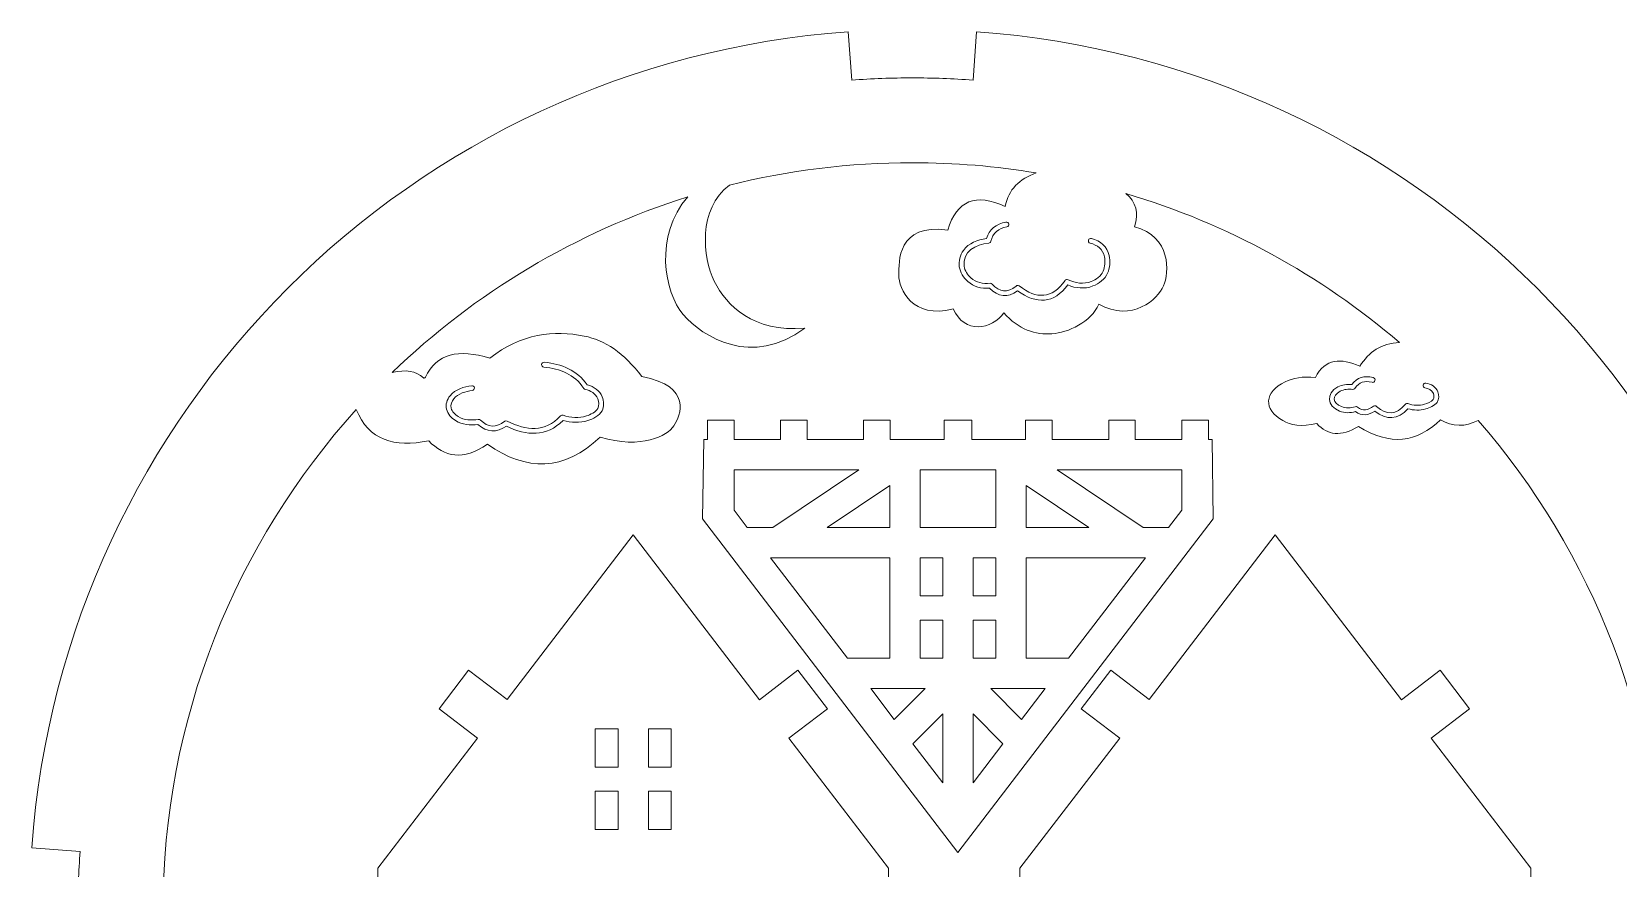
# Model space of a CAD drawing. Header units: centimetres. Extents: x -36.3 to 21.9, y -24.7 to 11.2.
# Drawn here: x -36.26 to -16.63, y 0.85 to 11.2 of the extents above; entities that cross this region are included whole.
import ezdxf

# ---------------------------------------------------------------- set-up
doc = ezdxf.new("R2010")
doc.units = ezdxf.units.CM
doc.header["$MEASUREMENT"] = 0
doc.layers.add('layer 1', color=7, linetype='Continuous')

msp = doc.modelspace()

# ---------------------------------------------------------------- linework, layer by layer
at = {"layer": 'layer 1', "color": 250, "lineweight": 9}
for points, knots in [([(-17.59885, -6.49413), (-17.59885, -6.49413), (-17.14769, -6.88967), (-17.14769, -6.88967), (-17.14769, -6.88967), (-15.6257, -5.15365), (-14.64512, -2.93104), (-14.46968, -0.48561), (-14.46968, -0.48561), (-14.46968, -0.48561), (-15.06815, -0.44266), (-15.06815, -0.44266), (-15.06815, -0.44266), (-15.05038, -0.19498), (-15.04132, 0.05513), (-15.04132, 0.30734), (-15.04132, 0.30734), (-15.04132, 0.55955), (-15.05038, 0.80966), (-15.06815, 1.05734), (-15.06815, 1.05734), (-15.06815, 1.05734), (-14.46968, 1.10027), (-14.46968, 1.10027), (-14.46968, 1.10027), (-14.8571, 6.5003), (-19.17037, 10.81356), (-24.5704, 11.201), (-24.5704, 11.201), (-24.5704, 11.201), (-24.61334, 10.60253), (-24.61334, 10.60253), (-24.61334, 10.60253), (-24.86102, 10.6203), (-25.11113, 10.62936), (-25.36334, 10.62936), (-25.36334, 10.62936), (-25.61555, 10.62936), (-25.86566, 10.6203), (-26.11334, 10.60253), (-26.11334, 10.60253), (-26.11334, 10.60253), (-26.15629, 11.201), (-26.15629, 11.201), (-26.15629, 11.201), (-31.5563, 10.81358), (-35.86958, 6.5003), (-36.257, 1.10027), (-36.257, 1.10027), (-36.257, 1.10027), (-35.65855, 1.05734), (-35.65855, 1.05734), (-35.65855, 1.05734), (-35.67631, 0.80966), (-35.68537, 0.55955), (-35.68537, 0.30734), (-35.68537, 0.30734), (-35.68537, 0.05513), (-35.67631, -0.19498), (-35.65855, -0.44266), (-35.65855, -0.44266), (-35.65855, -0.44266), (-36.257, -0.48561), (-36.257, -0.48561), (-36.257, -0.48561), (-36.08155, -2.93104), (-35.10098, -5.15364), (-33.57899, -6.88967), (-33.57899, -6.88967), (-33.57899, -6.88967), (-33.12784, -6.49411), (-33.12784, -6.49411), (-33.12784, -6.49411), (-32.79779, -6.87057), (-32.44082, -7.22283), (-32.05991, -7.54787), (-32.05991, -7.54787), (-32.05991, -7.54787), (-32.44939, -8.00429), (-32.44939, -8.00429), (-32.44939, -8.00429), (-33.19756, -7.98759), (-33.70418, -8.30559), (-33.92635, -8.74571), (-33.92635, -8.74571), (-34.10597, -9.10152), (-34.24147, -9.71855), (-33.81433, -10.27817), (-33.81433, -10.27817), (-33.63449, -10.47089), (-33.40513, -10.48698), (-33.27251, -10.42124), (-33.27251, -10.42124), (-33.16175, -10.36632), (-32.95309, -10.20395), (-33.06031, -9.97256), (-33.06031, -9.97256), (-33.20764, -9.70887), (-33.24749, -9.51248), (-33.14956, -9.40244), (-33.14956, -9.40244), (-33.06322, -9.3054), (-32.85385, -9.20801), (-32.54834, -9.32565), (-32.54834, -9.32565), (-31.60069, -9.68651), (-31.82576, -10.95806), (-32.03282, -11.66705), (-32.03282, -11.66705), (-32.34506, -12.7361), (-33.42877, -13.64643), (-34.69912, -14.4851), (-34.69912, -14.4851), (-34.92209, -14.60394), (-35.11217, -14.90487), (-35.11217, -15.25017), (-35.11217, -15.25017), (-35.11217, -15.75869), (-34.69994, -16.17092), (-34.19143, -16.17092), (-34.19143, -16.17092), (-33.74606, -16.17092), (-33.37454, -15.85472), (-33.28915, -15.43457), (-33.28915, -15.43457), (-33.26062, -15.84596), (-32.91437, -16.17092), (-32.49146, -16.17092), (-32.49146, -16.17092), (-32.04988, -16.17092), (-31.69189, -15.8166), (-31.69189, -15.37953), (-31.69189, -15.37953), (-31.69189, -15.8166), (-31.33757, -16.17092), (-30.9005, -16.17092), (-30.9005, -16.17092), (-30.46343, -16.17092), (-30.10912, -15.8166), (-30.10912, -15.37953), (-30.10912, -15.37953), (-30.10912, -15.8166), (-29.75482, -16.17092), (-29.31775, -16.17092), (-29.31775, -16.17092), (-28.89575, -16.17092), (-28.55087, -15.84062), (-28.52761, -15.42444), (-28.52761, -15.42444), (-28.50434, -15.8406), (-28.15948, -16.17092), (-27.73748, -16.17092), (-27.73748, -16.17092), (-27.30041, -16.17092), (-26.9461, -15.8166), (-26.9461, -15.37953), (-26.9461, -15.37953), (-26.9461, -15.8166), (-26.59178, -16.17092), (-26.15473, -16.17092), (-26.15473, -16.17092), (-25.71766, -16.17092), (-25.36334, -15.8166), (-25.36334, -15.37953), (-25.36334, -15.37953), (-25.36334, -15.8166), (-25.00903, -16.17092), (-24.57196, -16.17092), (-24.57196, -16.17092), (-24.1349, -16.17092), (-23.78059, -15.8166), (-23.78059, -15.37953), (-23.78059, -15.37953), (-23.78059, -15.8166), (-23.42627, -16.17092), (-22.9892, -16.17092), (-22.9892, -16.17092), (-22.56721, -16.17092), (-22.22234, -15.8406), (-22.19908, -15.42444), (-22.19908, -15.42444), (-22.17581, -15.84062), (-21.83093, -16.17092), (-21.40894, -16.17092), (-21.40894, -16.17092), (-20.97187, -16.17092), (-20.61757, -15.8166), (-20.61757, -15.37953), (-20.61757, -15.37953), (-20.61757, -15.8166), (-20.26325, -16.17092), (-19.82618, -16.17092), (-19.82618, -16.17092), (-19.38911, -16.17092), (-19.0348, -15.8166), (-19.0348, -15.37953), (-19.0348, -15.37953), (-19.0348, -15.8166), (-18.67681, -16.17092), (-18.23522, -16.17092), (-18.23522, -16.17092), (-17.81231, -16.17092), (-17.46607, -15.84596), (-17.43754, -15.43457), (-17.43754, -15.43457), (-17.35214, -15.85472), (-16.98062, -16.17092), (-16.53526, -16.17092), (-16.53526, -16.17092), (-16.02674, -16.17092), (-15.61451, -15.75869), (-15.61451, -15.25017), (-15.61451, -15.25017), (-15.61451, -14.90487), (-15.80459, -14.60394), (-16.02757, -14.4851), (-16.02757, -14.4851), (-17.29792, -13.64643), (-18.38162, -12.7361), (-18.69386, -11.66705), (-18.69386, -11.66705), (-18.90092, -10.95806), (-19.126, -9.68651), (-18.17834, -9.32565), (-18.17834, -9.32565), (-17.87284, -9.20801), (-17.66347, -9.3054), (-17.57713, -9.40244), (-17.57713, -9.40244), (-17.47919, -9.51248), (-17.51905, -9.70887), (-17.66638, -9.97256), (-17.66638, -9.97256), (-17.7736, -10.20395), (-17.56493, -10.36632), (-17.45417, -10.42124), (-17.45417, -10.42124), (-17.32156, -10.48698), (-17.09219, -10.47089), (-16.91236, -10.27817), (-16.91236, -10.27817), (-16.48522, -9.71855), (-16.62071, -9.10152), (-16.80034, -8.74571), (-16.80034, -8.74571), (-17.0225, -8.30559), (-17.52913, -7.98759), (-18.2773, -8.00429), (-18.2773, -8.00429), (-18.2773, -8.00429), (-18.66677, -7.54787), (-18.66677, -7.54787), (-18.66677, -7.54787), (-18.28588, -7.22285), (-17.92889, -6.87057), (-17.59885, -6.49413)], [0, 0, 0, 0, 0.01538462, 0.01538462, 0.01538462, 0.01538462, 0.03076923, 0.03076923, 0.03076923, 0.03076923, 0.04615385, 0.04615385, 0.04615385, 0.04615385, 0.06153846, 0.06153846, 0.06153846, 0.06153846, 0.07692308, 0.07692308, 0.07692308, 0.07692308, 0.09230769, 0.09230769, 0.09230769, 0.09230769, 0.10769231, 0.10769231, 0.10769231, 0.10769231, 0.12307692, 0.12307692, 0.12307692, 0.12307692, 0.13846154, 0.13846154, 0.13846154, 0.13846154, 0.15384615, 0.15384615, 0.15384615, 0.15384615, 0.16923077, 0.16923077, 0.16923077, 0.16923077, 0.18461538, 0.18461538, 0.18461538, 0.18461538, 0.2, 0.2, 0.2, 0.2, 0.21538462, 0.21538462, 0.21538462, 0.21538462, 0.23076923, 0.23076923, 0.23076923, 0.23076923, 0.24615385, 0.24615385, 0.24615385, 0.24615385, 0.26153846, 0.26153846, 0.26153846, 0.26153846, 0.27692308, 0.27692308, 0.27692308, 0.27692308, 0.29230769, 0.29230769, 0.29230769, 0.29230769, 0.30769231, 0.30769231, 0.30769231, 0.30769231, 0.32307692, 0.32307692, 0.32307692, 0.32307692, 0.33846154, 0.33846154, 0.33846154, 0.33846154, 0.35384615, 0.35384615, 0.35384615, 0.35384615, 0.36923077, 0.36923077, 0.36923077, 0.36923077, 0.38461538, 0.38461538, 0.38461538, 0.38461538, 0.4, 0.4, 0.4, 0.4, 0.41538462, 0.41538462, 0.41538462, 0.41538462, 0.43076923, 0.43076923, 0.43076923, 0.43076923, 0.44615385, 0.44615385, 0.44615385, 0.44615385, 0.46153846, 0.46153846, 0.46153846, 0.46153846, 0.47692308, 0.47692308, 0.47692308, 0.47692308, 0.49230769, 0.49230769, 0.49230769, 0.49230769, 0.50769231, 0.50769231, 0.50769231, 0.50769231, 0.52307692, 0.52307692, 0.52307692, 0.52307692, 0.53846154, 0.53846154, 0.53846154, 0.53846154, 0.55384615, 0.55384615, 0.55384615, 0.55384615, 0.56923077, 0.56923077, 0.56923077, 0.56923077, 0.58461538, 0.58461538, 0.58461538, 0.58461538, 0.6, 0.6, 0.6, 0.6, 0.61538462, 0.61538462, 0.61538462, 0.61538462, 0.63076923, 0.63076923, 0.63076923, 0.63076923, 0.64615385, 0.64615385, 0.64615385, 0.64615385, 0.66153846, 0.66153846, 0.66153846, 0.66153846, 0.67692308, 0.67692308, 0.67692308, 0.67692308, 0.69230769, 0.69230769, 0.69230769, 0.69230769, 0.70769231, 0.70769231, 0.70769231, 0.70769231, 0.72307692, 0.72307692, 0.72307692, 0.72307692, 0.73846154, 0.73846154, 0.73846154, 0.73846154, 0.75384615, 0.75384615, 0.75384615, 0.75384615, 0.76923077, 0.76923077, 0.76923077, 0.76923077, 0.78461538, 0.78461538, 0.78461538, 0.78461538, 0.8, 0.8, 0.8, 0.8, 0.81538462, 0.81538462, 0.81538462, 0.81538462, 0.83076923, 0.83076923, 0.83076923, 0.83076923, 0.84615385, 0.84615385, 0.84615385, 0.84615385, 0.86153846, 0.86153846, 0.86153846, 0.86153846, 0.87692308, 0.87692308, 0.87692308, 0.87692308, 0.89230769, 0.89230769, 0.89230769, 0.89230769, 0.90769231, 0.90769231, 0.90769231, 0.90769231, 0.92307692, 0.92307692, 0.92307692, 0.92307692, 0.93846154, 0.93846154, 0.93846154, 0.93846154, 0.95384615, 0.95384615, 0.95384615, 0.95384615, 0.96923077, 0.96923077, 0.96923077, 0.96923077, 1, 1, 1, 1]), ([(-20.77321, -7.75005), (-20.77321, -7.75005), (-20.77321, -8.35005), (-20.77321, -8.35005), (-20.77321, -8.35005), (-20.77321, -8.35005), (-21.37321, -8.35005), (-21.37321, -8.35005), (-21.37321, -8.35005), (-21.37321, -8.35005), (-21.37321, -7.75005), (-21.37321, -7.75005), (-21.37321, -7.75005), (-21.37321, -7.75005), (-28.41277, -7.75005), (-28.41277, -7.75005), (-28.41277, -7.75005), (-28.41277, -7.75005), (-28.41277, -7.14107), (-28.41277, -7.14107), (-28.41277, -7.14107), (-28.41277, -7.14107), (-27.68129, -7.14107), (-27.68129, -7.14107), (-27.68129, -7.14107), (-27.68129, -7.14107), (-27.68129, -6.69106), (-27.68129, -6.69106), (-27.68129, -6.69106), (-27.68129, -6.69106), (-28.41277, -6.69106), (-28.41277, -6.69106), (-28.41277, -6.69106), (-28.41277, -6.69106), (-28.41277, -6.39868), (-28.41277, -6.39868), (-28.41277, -6.39868), (-28.41277, -6.39868), (-28.05433, -6.39868), (-28.05433, -6.39868), (-28.05433, -6.39868), (-28.05433, -6.39868), (-28.05433, -5.94868), (-28.05433, -5.94868), (-28.05433, -5.94868), (-28.05433, -5.94868), (-28.41277, -5.94868), (-28.41277, -5.94868), (-28.41277, -5.94868), (-28.41277, -5.94868), (-28.41277, -5.51112), (-28.41277, -5.51112), (-28.41277, -5.51112), (-28.41277, -5.51112), (-28.86277, -5.51112), (-28.86277, -5.51112), (-28.86277, -5.51112), (-28.86277, -5.51112), (-28.86277, -5.94868), (-28.86277, -5.94868), (-28.86277, -5.94868), (-28.86277, -5.94868), (-29.78596, -5.94868), (-29.78596, -5.94868), (-29.78596, -5.94868), (-29.78596, -5.94868), (-29.78596, -5.51112), (-29.78596, -5.51112), (-29.78596, -5.51112), (-29.78596, -5.51112), (-30.23596, -5.51112), (-30.23596, -5.51112), (-30.23596, -5.51112), (-30.23596, -5.51112), (-30.23596, -5.94868), (-30.23596, -5.94868), (-30.23596, -5.94868), (-30.23596, -5.94868), (-32.20633, -5.94868), (-32.20633, -5.94868), (-32.20633, -5.94868), (-33.71495, -4.29958), (-34.63537, -2.1033), (-34.63537, 0.30792), (-34.63537, 0.30792), (-34.63537, 2.70005), (-33.72946, 4.8806), (-32.24206, 6.52524), (-32.24206, 6.52524), (-32.09072, 6.14769), (-31.77331, 6.05115), (-31.34675, 6.13928), (-31.34675, 6.13928), (-31.15325, 5.93513), (-30.91976, 5.88702), (-30.62045, 6.09563), (-30.62045, 6.09563), (-30.13576, 5.75804), (-29.66981, 5.7585), (-29.22742, 6.18293), (-29.22742, 6.18293), (-28.70815, 6.0326), (-28.39709, 6.19542), (-28.31246, 6.32562), (-28.31246, 6.32562), (-28.23275, 6.44823), (-28.0756, 6.81423), (-28.71148, 6.93303), (-28.71148, 6.93303), (-28.93007, 7.22826), (-29.16929, 7.38198), (-29.42318, 7.4348), (-29.42318, 7.4348), (-29.78729, 7.51053), (-30.21338, 7.46609), (-30.58871, 7.15925), (-30.58871, 7.15925), (-30.97819, 7.28204), (-31.25096, 7.21509), (-31.38643, 6.9251), (-31.38643, 6.9251), (-31.40149, 6.9138), (-31.40155, 6.90846), (-31.41025, 6.91716), (-31.41025, 6.91716), (-31.50046, 7.00224), (-31.63042, 7.02369), (-31.79998, 6.98178), (-31.79998, 6.98178), (-30.77774, 7.9679), (-29.52953, 8.72136), (-28.14064, 9.15683), (-28.14064, 9.15683), (-28.56311, 8.67956), (-28.43195, 7.9709), (-28.19791, 7.7009), (-28.19791, 7.7009), (-27.95731, 7.42337), (-27.34958, 7.04085), (-26.69536, 7.53228), (-26.69536, 7.53228), (-27.33629, 7.48172), (-27.66043, 7.80702), (-27.81355, 8.11421), (-27.81355, 8.11421), (-27.95777, 8.40351), (-28.0201, 9.00678), (-27.62591, 9.30192), (-27.62591, 9.30192), (-26.90177, 9.48351), (-26.14381, 9.57995), (-25.36334, 9.57995), (-25.36334, 9.57995), (-24.84136, 9.57995), (-24.32944, 9.53679), (-23.83096, 9.4539), (-23.83096, 9.4539), (-24.03775, 9.3788), (-24.17732, 9.24911), (-24.21475, 9.03636), (-24.21475, 9.03636), (-24.5789, 9.21044), (-24.81499, 9.11234), (-24.92515, 8.74664), (-24.92515, 8.74664), (-25.55401, 8.83596), (-25.52939, 8.34644), (-25.532, 8.19101), (-25.532, 8.19101), (-25.53491, 8.01683), (-25.3615, 7.64028), (-24.85768, 7.77032), (-24.85768, 7.77032), (-24.72365, 7.46025), (-24.37525, 7.51082), (-24.23062, 7.72269), (-24.23062, 7.72269), (-24.06056, 7.5162), (-23.83084, 7.44675), (-23.6368, 7.46235), (-23.6368, 7.46235), (-23.43977, 7.47818), (-23.15153, 7.60608), (-23.05787, 7.82985), (-23.05787, 7.82985), (-22.64117, 7.59695), (-22.32829, 7.89365), (-22.25605, 8.05577), (-22.25605, 8.05577), (-22.1852, 8.21478), (-22.1609, 8.67243), (-22.61735, 8.78829), (-22.61735, 8.78829), (-22.56266, 8.9561), (-22.59346, 9.09461), (-22.72397, 9.19887), (-22.72397, 9.19887), (-21.46154, 8.82467), (-20.31149, 8.18891), (-19.33667, 7.3544), (-19.33667, 7.3544), (-19.5629, 7.34814), (-19.7174, 7.23752), (-19.82722, 7.0619), (-19.82722, 7.0619), (-20.0633, 7.16748), (-20.2592, 7.15614), (-20.37887, 6.92298), (-20.37887, 6.92298), (-20.53424, 6.93834), (-20.65865, 6.91203), (-20.75206, 6.86768), (-20.75206, 6.86768), (-21.01292, 6.74379), (-21.02729, 6.52754), (-20.78096, 6.38802), (-20.78096, 6.38802), (-20.68835, 6.33555), (-20.55307, 6.30719), (-20.35903, 6.35148), (-20.35903, 6.35148), (-20.23033, 6.20325), (-20.06045, 6.18879), (-19.84706, 6.31577), (-19.84706, 6.31577), (-19.45378, 6.0705), (-19.1185, 6.11522), (-18.83105, 6.39911), (-18.83105, 6.39911), (-18.68086, 6.31173), (-18.52544, 6.30806), (-18.36467, 6.39), (-18.36467, 6.39), (-16.94866, 4.76196), (-16.09132, 2.63507), (-16.09132, 0.30792), (-16.09132, 0.30792), (-16.09132, -3.14295), (-17.97652, -6.15352), (-20.77321, -7.75005)], [0, 0, 0, 0, 0.01639344, 0.01639344, 0.01639344, 0.01639344, 0.03278689, 0.03278689, 0.03278689, 0.03278689, 0.04918033, 0.04918033, 0.04918033, 0.04918033, 0.06557377, 0.06557377, 0.06557377, 0.06557377, 0.08196721, 0.08196721, 0.08196721, 0.08196721, 0.09836066, 0.09836066, 0.09836066, 0.09836066, 0.1147541, 0.1147541, 0.1147541, 0.1147541, 0.13114754, 0.13114754, 0.13114754, 0.13114754, 0.14754098, 0.14754098, 0.14754098, 0.14754098, 0.16393443, 0.16393443, 0.16393443, 0.16393443, 0.18032787, 0.18032787, 0.18032787, 0.18032787, 0.19672131, 0.19672131, 0.19672131, 0.19672131, 0.21311475, 0.21311475, 0.21311475, 0.21311475, 0.2295082, 0.2295082, 0.2295082, 0.2295082, 0.24590164, 0.24590164, 0.24590164, 0.24590164, 0.26229508, 0.26229508, 0.26229508, 0.26229508, 0.27868852, 0.27868852, 0.27868852, 0.27868852, 0.29508197, 0.29508197, 0.29508197, 0.29508197, 0.31147541, 0.31147541, 0.31147541, 0.31147541, 0.32786885, 0.32786885, 0.32786885, 0.32786885, 0.3442623, 0.3442623, 0.3442623, 0.3442623, 0.36065574, 0.36065574, 0.36065574, 0.36065574, 0.37704918, 0.37704918, 0.37704918, 0.37704918, 0.39344262, 0.39344262, 0.39344262, 0.39344262, 0.40983607, 0.40983607, 0.40983607, 0.40983607, 0.42622951, 0.42622951, 0.42622951, 0.42622951, 0.44262295, 0.44262295, 0.44262295, 0.44262295, 0.45901639, 0.45901639, 0.45901639, 0.45901639, 0.47540984, 0.47540984, 0.47540984, 0.47540984, 0.49180328, 0.49180328, 0.49180328, 0.49180328, 0.50819672, 0.50819672, 0.50819672, 0.50819672, 0.52459016, 0.52459016, 0.52459016, 0.52459016, 0.54098361, 0.54098361, 0.54098361, 0.54098361, 0.55737705, 0.55737705, 0.55737705, 0.55737705, 0.57377049, 0.57377049, 0.57377049, 0.57377049, 0.59016393, 0.59016393, 0.59016393, 0.59016393, 0.60655738, 0.60655738, 0.60655738, 0.60655738, 0.62295082, 0.62295082, 0.62295082, 0.62295082, 0.63934426, 0.63934426, 0.63934426, 0.63934426, 0.6557377, 0.6557377, 0.6557377, 0.6557377, 0.67213115, 0.67213115, 0.67213115, 0.67213115, 0.68852459, 0.68852459, 0.68852459, 0.68852459, 0.70491803, 0.70491803, 0.70491803, 0.70491803, 0.72131148, 0.72131148, 0.72131148, 0.72131148, 0.73770492, 0.73770492, 0.73770492, 0.73770492, 0.75409836, 0.75409836, 0.75409836, 0.75409836, 0.7704918, 0.7704918, 0.7704918, 0.7704918, 0.78688525, 0.78688525, 0.78688525, 0.78688525, 0.80327869, 0.80327869, 0.80327869, 0.80327869, 0.81967213, 0.81967213, 0.81967213, 0.81967213, 0.83606557, 0.83606557, 0.83606557, 0.83606557, 0.85245902, 0.85245902, 0.85245902, 0.85245902, 0.86885246, 0.86885246, 0.86885246, 0.86885246, 0.8852459, 0.8852459, 0.8852459, 0.8852459, 0.90163934, 0.90163934, 0.90163934, 0.90163934, 0.91803279, 0.91803279, 0.91803279, 0.91803279, 0.93442623, 0.93442623, 0.93442623, 0.93442623, 0.95081967, 0.95081967, 0.95081967, 0.95081967, 0.96721311, 0.96721311, 0.96721311, 0.96721311, 1, 1, 1, 1]), ([(-23.44096, 8.06777), (-23.61377, 7.83312), (-23.82898, 7.82687), (-24.06128, 7.99256), (-24.06128, 7.99256), (-24.18304, 7.90146), (-24.3029, 7.91985), (-24.41074, 8.02679), (-24.41074, 8.02679), (-24.50921, 8.01882), (-24.60421, 8.04441), (-24.67933, 8.11116), (-24.67933, 8.11116), (-24.72817, 8.15456), (-24.77437, 8.22375), (-24.78275, 8.28984), (-24.78275, 8.28984), (-24.79186, 8.36162), (-24.77527, 8.43561), (-24.73289, 8.4947), (-24.73289, 8.4947), (-24.66722, 8.58626), (-24.55499, 8.62566), (-24.44707, 8.64086), (-24.44707, 8.64086), (-24.41323, 8.75561), (-24.32557, 8.81948), (-24.20734, 8.84538), (-24.20734, 8.84538), (-24.1912, 8.84891), (-24.17515, 8.83863), (-24.17161, 8.82249), (-24.17161, 8.82249), (-24.16808, 8.80635), (-24.17836, 8.7903), (-24.1945, 8.78676), (-24.1945, 8.78676), (-24.29662, 8.7644), (-24.37006, 8.71169), (-24.39392, 8.607), (-24.39392, 8.607), (-24.3968, 8.59434), (-24.40688, 8.58533), (-24.41977, 8.58386), (-24.41977, 8.58386), (-24.58069, 8.56548), (-24.74701, 8.48493), (-24.72323, 8.2974), (-24.72323, 8.2974), (-24.71674, 8.24618), (-24.67711, 8.18945), (-24.63949, 8.15603), (-24.63949, 8.15603), (-24.57341, 8.09732), (-24.48944, 8.07792), (-24.40276, 8.08784), (-24.40276, 8.08784), (-24.3931, 8.08895), (-24.38431, 8.08575), (-24.3776, 8.0787), (-24.3776, 8.0787), (-24.28343, 7.97963), (-24.18892, 7.96298), (-24.08129, 8.05323), (-24.08129, 8.05323), (-24.07049, 8.06231), (-24.05531, 8.06271), (-24.04402, 8.05425), (-24.04402, 8.05425), (-23.82521, 7.89018), (-23.63576, 7.88951), (-23.47555, 8.12265), (-23.47555, 8.12265), (-23.46698, 8.13512), (-23.45075, 8.13926), (-23.43725, 8.13242), (-23.43725, 8.13242), (-23.34739, 8.08683), (-23.24638, 8.0736), (-23.15104, 8.11023), (-23.15104, 8.11023), (-23.0954, 8.13161), (-23.02786, 8.17877), (-23.00423, 8.23583), (-23.00423, 8.23583), (-22.98217, 8.28912), (-22.9748, 8.36052), (-22.9871, 8.41673), (-22.9871, 8.41673), (-23.00749, 8.50988), (-23.07607, 8.56058), (-23.16499, 8.58471), (-23.16499, 8.58471), (-23.18093, 8.58903), (-23.19041, 8.60558), (-23.18608, 8.62152), (-23.18608, 8.62152), (-23.18176, 8.63747), (-23.16521, 8.64695), (-23.14927, 8.64261), (-23.14927, 8.64261), (-23.03842, 8.61254), (-22.95376, 8.54498), (-22.9285, 8.42955), (-22.9285, 8.42955), (-22.91357, 8.36138), (-22.92203, 8.27751), (-22.94879, 8.21288), (-22.94879, 8.21288), (-22.979, 8.13992), (-23.05786, 8.08176), (-23.12953, 8.05422), (-23.12953, 8.05422), (-23.23258, 8.01464), (-23.3419, 8.02385), (-23.44096, 8.06777)], [0, 0, 0, 0, 0.03333333, 0.03333333, 0.03333333, 0.03333333, 0.06666667, 0.06666667, 0.06666667, 0.06666667, 0.1, 0.1, 0.1, 0.1, 0.13333333, 0.13333333, 0.13333333, 0.13333333, 0.16666667, 0.16666667, 0.16666667, 0.16666667, 0.2, 0.2, 0.2, 0.2, 0.23333333, 0.23333333, 0.23333333, 0.23333333, 0.26666667, 0.26666667, 0.26666667, 0.26666667, 0.3, 0.3, 0.3, 0.3, 0.33333333, 0.33333333, 0.33333333, 0.33333333, 0.36666667, 0.36666667, 0.36666667, 0.36666667, 0.4, 0.4, 0.4, 0.4, 0.43333333, 0.43333333, 0.43333333, 0.43333333, 0.46666667, 0.46666667, 0.46666667, 0.46666667, 0.5, 0.5, 0.5, 0.5, 0.53333333, 0.53333333, 0.53333333, 0.53333333, 0.56666667, 0.56666667, 0.56666667, 0.56666667, 0.6, 0.6, 0.6, 0.6, 0.63333333, 0.63333333, 0.63333333, 0.63333333, 0.66666667, 0.66666667, 0.66666667, 0.66666667, 0.7, 0.7, 0.7, 0.7, 0.73333333, 0.73333333, 0.73333333, 0.73333333, 0.76666667, 0.76666667, 0.76666667, 0.76666667, 0.8, 0.8, 0.8, 0.8, 0.83333333, 0.83333333, 0.83333333, 0.83333333, 0.86666667, 0.86666667, 0.86666667, 0.86666667, 0.9, 0.9, 0.9, 0.9, 0.93333333, 0.93333333, 0.93333333, 0.93333333, 1, 1, 1, 1]), ([(-29.38564, 6.83048), (-29.30345, 6.80943), (-29.23178, 6.76262), (-29.19958, 6.68075), (-29.19958, 6.68075), (-29.1797, 6.63021), (-29.17592, 6.55977), (-29.20238, 6.51074), (-29.20238, 6.51074), (-29.23474, 6.45075), (-29.3137, 6.40853), (-29.37622, 6.38889), (-29.37622, 6.38889), (-29.47684, 6.35732), (-29.5844, 6.36191), (-29.68492, 6.39096), (-29.68492, 6.39096), (-29.89087, 6.18239), (-30.1354, 6.19794), (-30.38528, 6.32052), (-30.38528, 6.32052), (-30.50615, 6.23511), (-30.62636, 6.24108), (-30.73742, 6.34151), (-30.73742, 6.34151), (-30.83224, 6.32763), (-30.93223, 6.3362), (-31.01486, 6.38832), (-31.01486, 6.38832), (-31.06355, 6.41903), (-31.11239, 6.47148), (-31.12661, 6.52875), (-31.12661, 6.52875), (-31.1411, 6.58707), (-31.11964, 6.65084), (-31.08268, 6.69645), (-31.08268, 6.69645), (-31.01885, 6.77523), (-30.91156, 6.80796), (-30.81466, 6.81993), (-30.81466, 6.81993), (-30.79826, 6.82196), (-30.78323, 6.81023), (-30.78121, 6.79383), (-30.78121, 6.79383), (-30.77918, 6.77744), (-30.79091, 6.76241), (-30.80731, 6.76038), (-30.80731, 6.76038), (-30.88727, 6.75051), (-30.98299, 6.72419), (-31.03606, 6.65867), (-31.03606, 6.65867), (-31.06091, 6.62799), (-31.07824, 6.58289), (-31.06838, 6.54321), (-31.06838, 6.54321), (-31.05805, 6.5016), (-31.01789, 6.46118), (-30.98285, 6.43907), (-30.98285, 6.43907), (-30.9089, 6.39243), (-30.81671, 6.38859), (-30.73271, 6.40301), (-30.73271, 6.40301), (-30.72299, 6.40469), (-30.71389, 6.40187), (-30.70679, 6.39501), (-30.70679, 6.39501), (-30.60949, 6.30098), (-30.51307, 6.29736), (-30.40661, 6.37935), (-30.40661, 6.37935), (-30.39722, 6.38658), (-30.38527, 6.38769), (-30.37471, 6.38231), (-30.37471, 6.38231), (-30.13804, 6.26187), (-29.9098, 6.23828), (-29.71568, 6.44553), (-29.71568, 6.44553), (-29.70757, 6.4542), (-29.69593, 6.45722), (-29.68462, 6.45359), (-29.68462, 6.45359), (-29.59093, 6.42354), (-29.48891, 6.41642), (-29.39419, 6.44615), (-29.39419, 6.44615), (-29.3482, 6.46058), (-29.27926, 6.4946), (-29.25518, 6.53921), (-29.25518, 6.53921), (-29.23739, 6.57221), (-29.24219, 6.62516), (-29.25542, 6.65879), (-29.25542, 6.65879), (-29.28163, 6.72542), (-29.34356, 6.75977), (-29.41061, 6.77477), (-29.41061, 6.77477), (-29.41853, 6.77654), (-29.42473, 6.78083), (-29.42917, 6.78762), (-29.42917, 6.78762), (-29.54242, 6.96077), (-29.72218, 7.03178), (-29.92271, 7.05), (-29.92271, 7.05), (-29.93917, 7.0515), (-29.95138, 7.06614), (-29.94988, 7.0826), (-29.94988, 7.0826), (-29.94838, 7.09905), (-29.93374, 7.11126), (-29.91728, 7.10976), (-29.91728, 7.10976), (-29.70188, 7.09019), (-29.50951, 7.01225), (-29.38564, 6.83048)], [0, 0, 0, 0, 0.03225806, 0.03225806, 0.03225806, 0.03225806, 0.06451613, 0.06451613, 0.06451613, 0.06451613, 0.09677419, 0.09677419, 0.09677419, 0.09677419, 0.12903226, 0.12903226, 0.12903226, 0.12903226, 0.16129032, 0.16129032, 0.16129032, 0.16129032, 0.19354839, 0.19354839, 0.19354839, 0.19354839, 0.22580645, 0.22580645, 0.22580645, 0.22580645, 0.25806452, 0.25806452, 0.25806452, 0.25806452, 0.29032258, 0.29032258, 0.29032258, 0.29032258, 0.32258065, 0.32258065, 0.32258065, 0.32258065, 0.35483871, 0.35483871, 0.35483871, 0.35483871, 0.38709677, 0.38709677, 0.38709677, 0.38709677, 0.41935484, 0.41935484, 0.41935484, 0.41935484, 0.4516129, 0.4516129, 0.4516129, 0.4516129, 0.48387097, 0.48387097, 0.48387097, 0.48387097, 0.51612903, 0.51612903, 0.51612903, 0.51612903, 0.5483871, 0.5483871, 0.5483871, 0.5483871, 0.58064516, 0.58064516, 0.58064516, 0.58064516, 0.61290323, 0.61290323, 0.61290323, 0.61290323, 0.64516129, 0.64516129, 0.64516129, 0.64516129, 0.67741935, 0.67741935, 0.67741935, 0.67741935, 0.70967742, 0.70967742, 0.70967742, 0.70967742, 0.74193548, 0.74193548, 0.74193548, 0.74193548, 0.77419355, 0.77419355, 0.77419355, 0.77419355, 0.80645161, 0.80645161, 0.80645161, 0.80645161, 0.83870968, 0.83870968, 0.83870968, 0.83870968, 0.87096774, 0.87096774, 0.87096774, 0.87096774, 0.90322581, 0.90322581, 0.90322581, 0.90322581, 0.93548387, 0.93548387, 0.93548387, 0.93548387, 1, 1, 1, 1]), ([(-19.23419, 6.53529), (-19.35964, 6.39777), (-19.49953, 6.3891), (-19.6426, 6.50441), (-19.6426, 6.50441), (-19.72072, 6.45456), (-19.80454, 6.44162), (-19.88314, 6.49893), (-19.88314, 6.49893), (-19.94782, 6.48129), (-20.01634, 6.48092), (-20.07932, 6.50627), (-20.07932, 6.50627), (-20.23616, 6.56937), (-20.25068, 6.72387), (-20.09972, 6.80513), (-20.09972, 6.80513), (-20.04758, 6.83319), (-19.98719, 6.83973), (-19.92878, 6.83538), (-19.92878, 6.83538), (-19.86211, 6.92261), (-19.77394, 6.94875), (-19.663, 6.9203), (-19.663, 6.9203), (-19.64699, 6.9162), (-19.63729, 6.89979), (-19.6414, 6.88379), (-19.6414, 6.88379), (-19.64549, 6.86778), (-19.6619, 6.85808), (-19.67791, 6.86219), (-19.67791, 6.86219), (-19.77026, 6.88587), (-19.83626, 6.86492), (-19.8898, 6.78695), (-19.8898, 6.78695), (-19.89623, 6.77759), (-19.90655, 6.77286), (-19.91785, 6.77411), (-19.91785, 6.77411), (-19.96888, 6.77978), (-20.02514, 6.77714), (-20.07128, 6.7523), (-20.07128, 6.7523), (-20.17756, 6.69509), (-20.16578, 6.60573), (-20.05691, 6.56192), (-20.05691, 6.56192), (-20.00195, 6.53981), (-19.94164, 6.54296), (-19.88593, 6.56066), (-19.88593, 6.56066), (-19.87586, 6.56385), (-19.86571, 6.56186), (-19.85761, 6.55509), (-19.85761, 6.55509), (-19.79066, 6.49917), (-19.72342, 6.51914), (-19.65829, 6.5663), (-19.65829, 6.5663), (-19.64681, 6.57461), (-19.63157, 6.57389), (-19.62092, 6.56456), (-19.62092, 6.56456), (-19.4918, 6.4514), (-19.37887, 6.45696), (-19.26668, 6.58919), (-19.26668, 6.58919), (-19.25854, 6.59879), (-19.24601, 6.60224), (-19.2341, 6.59817), (-19.2341, 6.59817), (-19.16789, 6.57554), (-19.09613, 6.5717), (-19.02839, 6.58991), (-19.02839, 6.58991), (-18.99644, 6.5985), (-18.94148, 6.62079), (-18.92147, 6.64898), (-18.92147, 6.64898), (-18.9085, 6.66726), (-18.9113, 6.70227), (-18.91883, 6.72209), (-18.91883, 6.72209), (-18.93559, 6.76613), (-18.97907, 6.78641), (-19.02287, 6.79424), (-19.02287, 6.79424), (-19.03915, 6.79715), (-19.05004, 6.81279), (-19.04713, 6.82905), (-19.04713, 6.82905), (-19.04422, 6.84533), (-19.02857, 6.85622), (-19.01231, 6.85331), (-19.01231, 6.85331), (-18.9469, 6.84159), (-18.88733, 6.80804), (-18.86276, 6.74342), (-18.86276, 6.74342), (-18.84785, 6.70424), (-18.84746, 6.64962), (-18.87254, 6.61427), (-18.87254, 6.61427), (-18.90179, 6.57303), (-18.96559, 6.54467), (-19.01282, 6.53196), (-19.01282, 6.53196), (-19.08553, 6.51243), (-19.16219, 6.51438), (-19.23419, 6.53529)], [0, 0, 0, 0, 0.03448276, 0.03448276, 0.03448276, 0.03448276, 0.06896552, 0.06896552, 0.06896552, 0.06896552, 0.10344828, 0.10344828, 0.10344828, 0.10344828, 0.13793103, 0.13793103, 0.13793103, 0.13793103, 0.17241379, 0.17241379, 0.17241379, 0.17241379, 0.20689655, 0.20689655, 0.20689655, 0.20689655, 0.24137931, 0.24137931, 0.24137931, 0.24137931, 0.27586207, 0.27586207, 0.27586207, 0.27586207, 0.31034483, 0.31034483, 0.31034483, 0.31034483, 0.34482759, 0.34482759, 0.34482759, 0.34482759, 0.37931034, 0.37931034, 0.37931034, 0.37931034, 0.4137931, 0.4137931, 0.4137931, 0.4137931, 0.44827586, 0.44827586, 0.44827586, 0.44827586, 0.48275862, 0.48275862, 0.48275862, 0.48275862, 0.51724138, 0.51724138, 0.51724138, 0.51724138, 0.55172414, 0.55172414, 0.55172414, 0.55172414, 0.5862069, 0.5862069, 0.5862069, 0.5862069, 0.62068966, 0.62068966, 0.62068966, 0.62068966, 0.65517241, 0.65517241, 0.65517241, 0.65517241, 0.68965517, 0.68965517, 0.68965517, 0.68965517, 0.72413793, 0.72413793, 0.72413793, 0.72413793, 0.75862069, 0.75862069, 0.75862069, 0.75862069, 0.79310345, 0.79310345, 0.79310345, 0.79310345, 0.82758621, 0.82758621, 0.82758621, 0.82758621, 0.86206897, 0.86206897, 0.86206897, 0.86206897, 0.89655172, 0.89655172, 0.89655172, 0.89655172, 0.93103448, 0.93103448, 0.93103448, 0.93103448, 1, 1, 1, 1])]:
    msp.add_open_spline(points, degree=3, knots=knots, dxfattribs=at)
at = {"layer": 'layer 1', "color": 242, "lineweight": 9}
for points, knots in [([(-21.65656, 6.15497), (-21.65656, 6.15497), (-21.641, 5.17224), (-21.641, 5.17224), (-21.641, 5.17224), (-21.641, 5.17224), (-24.80014, 1.04474), (-24.80014, 1.04474), (-24.80014, 1.04474), (-24.80014, 1.04474), (-27.95927, 5.17224), (-27.95927, 5.17224), (-27.95927, 5.17224), (-27.95927, 5.17224), (-27.94372, 6.15497), (-27.94372, 6.15497), (-27.94372, 6.15497), (-27.94372, 6.15497), (-27.89927, 6.15497), (-27.89927, 6.15497), (-27.89927, 6.15497), (-27.89927, 6.15497), (-27.89927, 6.39539), (-27.89927, 6.39539), (-27.89927, 6.39539), (-27.89927, 6.39539), (-27.56987, 6.39539), (-27.56987, 6.39539), (-27.56987, 6.39539), (-27.56987, 6.39539), (-27.56987, 6.15497), (-27.56987, 6.15497), (-27.56987, 6.15497), (-27.56987, 6.15497), (-26.9944, 6.15497), (-26.9944, 6.15497), (-26.9944, 6.15497), (-26.9944, 6.15497), (-26.9944, 6.39539), (-26.9944, 6.39539), (-26.9944, 6.39539), (-26.9944, 6.39539), (-26.665, 6.39539), (-26.665, 6.39539), (-26.665, 6.39539), (-26.665, 6.39539), (-26.665, 6.15497), (-26.665, 6.15497), (-26.665, 6.15497), (-26.665, 6.15497), (-25.96649, 6.15497), (-25.96649, 6.15497), (-25.96649, 6.15497), (-25.96649, 6.15497), (-25.96649, 6.39539), (-25.96649, 6.39539), (-25.96649, 6.39539), (-25.96649, 6.39539), (-25.63709, 6.39539), (-25.63709, 6.39539), (-25.63709, 6.39539), (-25.63709, 6.39539), (-25.63709, 6.15497), (-25.63709, 6.15497), (-25.63709, 6.15497), (-25.63709, 6.15497), (-24.97033, 6.15497), (-24.97033, 6.15497), (-24.97033, 6.15497), (-24.97033, 6.15497), (-24.97033, 6.39539), (-24.97033, 6.39539), (-24.97033, 6.39539), (-24.97033, 6.39539), (-24.80014, 6.39539), (-24.80014, 6.39539), (-24.80014, 6.39539), (-24.80014, 6.39539), (-24.62995, 6.39539), (-24.62995, 6.39539), (-24.62995, 6.39539), (-24.62995, 6.39539), (-24.62995, 6.15497), (-24.62995, 6.15497), (-24.62995, 6.15497), (-24.62995, 6.15497), (-23.96318, 6.15497), (-23.96318, 6.15497), (-23.96318, 6.15497), (-23.96318, 6.15497), (-23.96318, 6.39539), (-23.96318, 6.39539), (-23.96318, 6.39539), (-23.96318, 6.39539), (-23.63378, 6.39539), (-23.63378, 6.39539), (-23.63378, 6.39539), (-23.63378, 6.39539), (-23.63378, 6.15497), (-23.63378, 6.15497), (-23.63378, 6.15497), (-23.63378, 6.15497), (-22.93528, 6.15497), (-22.93528, 6.15497), (-22.93528, 6.15497), (-22.93528, 6.15497), (-22.93528, 6.39539), (-22.93528, 6.39539), (-22.93528, 6.39539), (-22.93528, 6.39539), (-22.60588, 6.39539), (-22.60588, 6.39539), (-22.60588, 6.39539), (-22.60588, 6.39539), (-22.60588, 6.15497), (-22.60588, 6.15497), (-22.60588, 6.15497), (-22.60588, 6.15497), (-22.0304, 6.15497), (-22.0304, 6.15497), (-22.0304, 6.15497), (-22.0304, 6.15497), (-22.0304, 6.39539), (-22.0304, 6.39539), (-22.0304, 6.39539), (-22.0304, 6.39539), (-21.701, 6.39539), (-21.701, 6.39539), (-21.701, 6.39539), (-21.701, 6.39539), (-21.701, 6.15497), (-21.701, 6.15497), (-21.701, 6.15497), (-21.701, 6.15497), (-21.65656, 6.15497), (-21.65656, 6.15497)], [0, 0, 0, 0, 0.02857143, 0.02857143, 0.02857143, 0.02857143, 0.05714286, 0.05714286, 0.05714286, 0.05714286, 0.08571429, 0.08571429, 0.08571429, 0.08571429, 0.11428571, 0.11428571, 0.11428571, 0.11428571, 0.14285714, 0.14285714, 0.14285714, 0.14285714, 0.17142857, 0.17142857, 0.17142857, 0.17142857, 0.2, 0.2, 0.2, 0.2, 0.22857143, 0.22857143, 0.22857143, 0.22857143, 0.25714286, 0.25714286, 0.25714286, 0.25714286, 0.28571429, 0.28571429, 0.28571429, 0.28571429, 0.31428571, 0.31428571, 0.31428571, 0.31428571, 0.34285714, 0.34285714, 0.34285714, 0.34285714, 0.37142857, 0.37142857, 0.37142857, 0.37142857, 0.4, 0.4, 0.4, 0.4, 0.42857143, 0.42857143, 0.42857143, 0.42857143, 0.45714286, 0.45714286, 0.45714286, 0.45714286, 0.48571429, 0.48571429, 0.48571429, 0.48571429, 0.51428571, 0.51428571, 0.51428571, 0.51428571, 0.54285714, 0.54285714, 0.54285714, 0.54285714, 0.57142857, 0.57142857, 0.57142857, 0.57142857, 0.6, 0.6, 0.6, 0.6, 0.62857143, 0.62857143, 0.62857143, 0.62857143, 0.65714286, 0.65714286, 0.65714286, 0.65714286, 0.68571429, 0.68571429, 0.68571429, 0.68571429, 0.71428571, 0.71428571, 0.71428571, 0.71428571, 0.74285714, 0.74285714, 0.74285714, 0.74285714, 0.77142857, 0.77142857, 0.77142857, 0.77142857, 0.8, 0.8, 0.8, 0.8, 0.82857143, 0.82857143, 0.82857143, 0.82857143, 0.85714286, 0.85714286, 0.85714286, 0.85714286, 0.88571429, 0.88571429, 0.88571429, 0.88571429, 0.91428571, 0.91428571, 0.91428571, 0.91428571, 0.94285714, 0.94285714, 0.94285714, 0.94285714, 1, 1, 1, 1]), ([(-27.56987, 5.77997), (-27.56987, 5.77997), (-26.0276, 5.77997), (-26.0276, 5.77997), (-26.0276, 5.77997), (-26.0276, 5.77997), (-27.09104, 5.06586), (-27.09104, 5.06586), (-27.09104, 5.06586), (-27.09104, 5.06586), (-27.40562, 5.06586), (-27.40562, 5.06586), (-27.40562, 5.06586), (-27.40562, 5.06586), (-27.56987, 5.28045), (-27.56987, 5.28045), (-27.56987, 5.28045), (-27.56987, 5.28045), (-27.56987, 5.77997), (-27.56987, 5.77997)], [0, 0, 0, 0, 0.16666667, 0.16666667, 0.16666667, 0.16666667, 0.33333333, 0.33333333, 0.33333333, 0.33333333, 0.5, 0.5, 0.5, 0.5, 0.66666667, 0.66666667, 0.66666667, 0.66666667, 1, 1, 1, 1]), ([(-24.98764, 5.06586), (-24.98764, 5.06586), (-24.80014, 5.06586), (-24.80014, 5.06586), (-24.80014, 5.06586), (-24.80014, 5.06586), (-25.26875, 5.06586), (-25.26875, 5.06586), (-25.26875, 5.06586), (-25.26875, 5.06586), (-25.26875, 5.77997), (-25.26875, 5.77997), (-25.26875, 5.77997), (-25.26875, 5.77997), (-24.80014, 5.77997), (-24.80014, 5.77997), (-24.80014, 5.77997), (-24.80014, 5.77997), (-24.33152, 5.77997), (-24.33152, 5.77997), (-24.33152, 5.77997), (-24.33152, 5.77997), (-24.33152, 5.06586), (-24.33152, 5.06586), (-24.33152, 5.06586), (-24.33152, 5.06586), (-24.80014, 5.06586), (-24.80014, 5.06586), (-24.80014, 5.06586), (-24.80014, 5.06586), (-24.61264, 5.06586), (-24.61264, 5.06586)], [0, 0, 0, 0, 0.11111111, 0.11111111, 0.11111111, 0.11111111, 0.22222222, 0.22222222, 0.22222222, 0.22222222, 0.33333333, 0.33333333, 0.33333333, 0.33333333, 0.44444444, 0.44444444, 0.44444444, 0.44444444, 0.55555556, 0.55555556, 0.55555556, 0.55555556, 0.66666667, 0.66666667, 0.66666667, 0.66666667, 0.77777778, 0.77777778, 0.77777778, 0.77777778, 1, 1, 1, 1]), ([(-22.0304, 5.77997), (-22.0304, 5.77997), (-23.57267, 5.77997), (-23.57267, 5.77997), (-23.57267, 5.77997), (-23.57267, 5.77997), (-22.50923, 5.06586), (-22.50923, 5.06586), (-22.50923, 5.06586), (-22.50923, 5.06586), (-22.19465, 5.06586), (-22.19465, 5.06586), (-22.19465, 5.06586), (-22.19465, 5.06586), (-22.0304, 5.28045), (-22.0304, 5.28045), (-22.0304, 5.28045), (-22.0304, 5.28045), (-22.0304, 5.77997), (-22.0304, 5.77997)], [0, 0, 0, 0, 0.16666667, 0.16666667, 0.16666667, 0.16666667, 0.33333333, 0.33333333, 0.33333333, 0.33333333, 0.5, 0.5, 0.5, 0.5, 0.66666667, 0.66666667, 0.66666667, 0.66666667, 1, 1, 1, 1]), ([(-25.64375, 5.58602), (-25.64375, 5.58602), (-25.64375, 5.06586), (-25.64375, 5.06586), (-25.64375, 5.06586), (-25.64375, 5.06586), (-26.41835, 5.06586), (-26.41835, 5.06586), (-26.41835, 5.06586), (-26.41835, 5.06586), (-25.64375, 5.58602), (-25.64375, 5.58602)], [0, 0, 0, 0, 0.25, 0.25, 0.25, 0.25, 0.5, 0.5, 0.5, 0.5, 1, 1, 1, 1]), ([(-23.95652, 5.58602), (-23.95652, 5.58602), (-23.95652, 5.06586), (-23.95652, 5.06586), (-23.95652, 5.06586), (-23.95652, 5.06586), (-23.18192, 5.06586), (-23.18192, 5.06586), (-23.18192, 5.06586), (-23.18192, 5.06586), (-23.95652, 5.58602), (-23.95652, 5.58602)], [0, 0, 0, 0, 0.25, 0.25, 0.25, 0.25, 0.5, 0.5, 0.5, 0.5, 1, 1, 1, 1]), ([(-28.81703, 4.9751), (-28.81703, 4.9751), (-30.37771, 2.93603), (-30.37771, 2.93603), (-30.37771, 2.93603), (-30.37771, 2.93603), (-30.85246, 3.2994), (-30.85246, 3.2994), (-30.85246, 3.2994), (-30.85246, 3.2994), (-31.21714, 2.82296), (-31.21714, 2.82296), (-31.21714, 2.82296), (-31.21714, 2.82296), (-30.74239, 2.45957), (-30.74239, 2.45957), (-30.74239, 2.45957), (-30.74239, 2.45957), (-31.97617, 0.84759), (-31.97617, 0.84759), (-31.97617, 0.84759), (-31.97617, 0.84759), (-31.97617, -1.36066), (-31.97617, -1.36066), (-31.97617, -1.36066), (-31.97617, -1.36066), (-31.37617, -1.36066), (-31.37617, -1.36066), (-31.37617, -1.36066), (-31.37617, -1.36066), (-31.37617, -1.96066), (-31.37617, -1.96066), (-31.37617, -1.96066), (-31.37617, -1.96066), (-31.97617, -1.96066), (-31.97617, -1.96066), (-31.97617, -1.96066), (-31.97617, -1.96066), (-31.97617, -4.16892), (-31.97617, -4.16892), (-31.97617, -4.16892), (-31.97617, -4.16892), (-30.99359, -4.16892), (-30.99359, -4.16892), (-30.99359, -4.16892), (-30.99359, -4.16892), (-30.99359, -4.76892), (-30.99359, -4.76892), (-30.99359, -4.76892), (-30.99359, -4.76892), (-29.54255, -4.76892), (-29.54255, -4.76892), (-29.54255, -4.76892), (-29.54255, -4.76892), (-29.54255, -4.16892), (-29.54255, -4.16892), (-29.54255, -4.16892), (-27.81196, -4.16892), (-27.19594, -4.16892), (-25.6579, -4.16892), (-25.6579, -4.16892), (-25.6579, -4.16892), (-25.6579, -1.96066), (-25.6579, -1.96066), (-25.6579, -1.96066), (-25.6579, -1.96066), (-26.2579, -1.96066), (-26.2579, -1.96066), (-26.2579, -1.96066), (-26.2579, -1.96066), (-26.2579, -1.36066), (-26.2579, -1.36066), (-26.2579, -1.36066), (-26.2579, -1.36066), (-25.6579, -1.36066), (-25.6579, -1.36066), (-25.6579, -1.36066), (-25.6579, -1.36066), (-25.6579, 0.84759), (-25.6579, 0.84759), (-25.6579, 0.84759), (-25.6579, 0.84759), (-26.89069, 2.45826), (-26.89069, 2.45826), (-26.89069, 2.45826), (-26.89069, 2.45826), (-26.41423, 2.82296), (-26.41423, 2.82296), (-26.41423, 2.82296), (-26.41423, 2.82296), (-26.77891, 3.2994), (-26.77891, 3.2994), (-26.77891, 3.2994), (-26.77891, 3.2994), (-27.25537, 2.93472), (-27.25537, 2.93472), (-27.25537, 2.93472), (-27.25537, 2.93472), (-28.81703, 4.9751), (-28.81703, 4.9751)], [0, 0, 0, 0, 0.03846154, 0.03846154, 0.03846154, 0.03846154, 0.07692308, 0.07692308, 0.07692308, 0.07692308, 0.11538462, 0.11538462, 0.11538462, 0.11538462, 0.15384615, 0.15384615, 0.15384615, 0.15384615, 0.19230769, 0.19230769, 0.19230769, 0.19230769, 0.23076923, 0.23076923, 0.23076923, 0.23076923, 0.26923077, 0.26923077, 0.26923077, 0.26923077, 0.30769231, 0.30769231, 0.30769231, 0.30769231, 0.34615385, 0.34615385, 0.34615385, 0.34615385, 0.38461538, 0.38461538, 0.38461538, 0.38461538, 0.42307692, 0.42307692, 0.42307692, 0.42307692, 0.46153846, 0.46153846, 0.46153846, 0.46153846, 0.5, 0.5, 0.5, 0.5, 0.53846154, 0.53846154, 0.53846154, 0.53846154, 0.57692308, 0.57692308, 0.57692308, 0.57692308, 0.61538462, 0.61538462, 0.61538462, 0.61538462, 0.65384615, 0.65384615, 0.65384615, 0.65384615, 0.69230769, 0.69230769, 0.69230769, 0.69230769, 0.73076923, 0.73076923, 0.73076923, 0.73076923, 0.76923077, 0.76923077, 0.76923077, 0.76923077, 0.80769231, 0.80769231, 0.80769231, 0.80769231, 0.84615385, 0.84615385, 0.84615385, 0.84615385, 0.88461538, 0.88461538, 0.88461538, 0.88461538, 0.92307692, 0.92307692, 0.92307692, 0.92307692, 1, 1, 1, 1]), ([(-20.87396, 4.9751), (-20.87396, 4.9751), (-22.43464, 2.93603), (-22.43464, 2.93603), (-22.43464, 2.93603), (-22.43464, 2.93603), (-22.90939, 3.2994), (-22.90939, 3.2994), (-22.90939, 3.2994), (-22.90939, 3.2994), (-23.27407, 2.82296), (-23.27407, 2.82296), (-23.27407, 2.82296), (-23.27407, 2.82296), (-22.79932, 2.45957), (-22.79932, 2.45957), (-22.79932, 2.45957), (-22.79932, 2.45957), (-24.0331, 0.84759), (-24.0331, 0.84759), (-24.0331, 0.84759), (-24.0331, 0.84759), (-24.0331, -1.36066), (-24.0331, -1.36066), (-24.0331, -1.36066), (-24.0331, -1.36066), (-23.4331, -1.36066), (-23.4331, -1.36066), (-23.4331, -1.36066), (-23.4331, -1.36066), (-23.4331, -1.96066), (-23.4331, -1.96066), (-23.4331, -1.96066), (-23.4331, -1.96066), (-24.0331, -1.96066), (-24.0331, -1.96066), (-24.0331, -1.96066), (-24.0331, -1.96066), (-24.0331, -4.16892), (-24.0331, -4.16892), (-24.0331, -4.16892), (-24.0331, -4.16892), (-23.05052, -4.16892), (-23.05052, -4.16892), (-23.05052, -4.16892), (-23.05052, -4.16892), (-23.05052, -4.76892), (-23.05052, -4.76892), (-23.05052, -4.76892), (-23.05052, -4.76892), (-21.59948, -4.76892), (-21.59948, -4.76892), (-21.59948, -4.76892), (-21.59948, -4.76892), (-21.59948, -4.16892), (-21.59948, -4.16892), (-21.59948, -4.16892), (-19.86889, -4.16892), (-19.25287, -4.16892), (-17.71483, -4.16892), (-17.71483, -4.16892), (-17.71483, -4.16892), (-17.71483, -1.96066), (-17.71483, -1.96066), (-17.71483, -1.96066), (-17.71483, -1.96066), (-18.31483, -1.96066), (-18.31483, -1.96066), (-18.31483, -1.96066), (-18.31483, -1.96066), (-18.31483, -1.36066), (-18.31483, -1.36066), (-18.31483, -1.36066), (-18.31483, -1.36066), (-17.71483, -1.36066), (-17.71483, -1.36066), (-17.71483, -1.36066), (-17.71483, -1.36066), (-17.71483, 0.84759), (-17.71483, 0.84759), (-17.71483, 0.84759), (-17.71483, 0.84759), (-18.94762, 2.45826), (-18.94762, 2.45826), (-18.94762, 2.45826), (-18.94762, 2.45826), (-18.47116, 2.82296), (-18.47116, 2.82296), (-18.47116, 2.82296), (-18.47116, 2.82296), (-18.83584, 3.2994), (-18.83584, 3.2994), (-18.83584, 3.2994), (-18.83584, 3.2994), (-19.3123, 2.93472), (-19.3123, 2.93472), (-19.3123, 2.93472), (-19.3123, 2.93472), (-20.87396, 4.9751), (-20.87396, 4.9751)], [0, 0, 0, 0, 0.03846154, 0.03846154, 0.03846154, 0.03846154, 0.07692308, 0.07692308, 0.07692308, 0.07692308, 0.11538462, 0.11538462, 0.11538462, 0.11538462, 0.15384615, 0.15384615, 0.15384615, 0.15384615, 0.19230769, 0.19230769, 0.19230769, 0.19230769, 0.23076923, 0.23076923, 0.23076923, 0.23076923, 0.26923077, 0.26923077, 0.26923077, 0.26923077, 0.30769231, 0.30769231, 0.30769231, 0.30769231, 0.34615385, 0.34615385, 0.34615385, 0.34615385, 0.38461538, 0.38461538, 0.38461538, 0.38461538, 0.42307692, 0.42307692, 0.42307692, 0.42307692, 0.46153846, 0.46153846, 0.46153846, 0.46153846, 0.5, 0.5, 0.5, 0.5, 0.53846154, 0.53846154, 0.53846154, 0.53846154, 0.57692308, 0.57692308, 0.57692308, 0.57692308, 0.61538462, 0.61538462, 0.61538462, 0.61538462, 0.65384615, 0.65384615, 0.65384615, 0.65384615, 0.69230769, 0.69230769, 0.69230769, 0.69230769, 0.73076923, 0.73076923, 0.73076923, 0.73076923, 0.76923077, 0.76923077, 0.76923077, 0.76923077, 0.80769231, 0.80769231, 0.80769231, 0.80769231, 0.84615385, 0.84615385, 0.84615385, 0.84615385, 0.88461538, 0.88461538, 0.88461538, 0.88461538, 0.92307692, 0.92307692, 0.92307692, 0.92307692, 1, 1, 1, 1]), ([(-27.1186, 4.69086), (-27.1186, 4.69086), (-25.64375, 4.69086), (-25.64375, 4.69086), (-25.64375, 4.69086), (-25.64375, 4.69086), (-25.64375, 3.44661), (-25.64375, 3.44661), (-25.64375, 3.44661), (-25.64375, 3.44661), (-26.16626, 3.44661), (-26.16626, 3.44661), (-26.16626, 3.44661), (-26.16626, 3.44661), (-27.1186, 4.69086), (-27.1186, 4.69086)], [0, 0, 0, 0, 0.2, 0.2, 0.2, 0.2, 0.4, 0.4, 0.4, 0.4, 0.6, 0.6, 0.6, 0.6, 1, 1, 1, 1]), ([(-25.26875, 4.21874), (-25.26875, 4.21874), (-25.26875, 4.69086), (-25.26875, 4.69086), (-25.26875, 4.69086), (-25.26875, 4.69086), (-24.98764, 4.69086), (-24.98764, 4.69086), (-24.98764, 4.69086), (-24.98764, 4.69086), (-24.98764, 4.21874), (-24.98764, 4.21874), (-24.98764, 4.21874), (-24.98764, 4.21874), (-25.26875, 4.21874), (-25.26875, 4.21874)], [0, 0, 0, 0, 0.2, 0.2, 0.2, 0.2, 0.4, 0.4, 0.4, 0.4, 0.6, 0.6, 0.6, 0.6, 1, 1, 1, 1]), ([(-24.33152, 4.21874), (-24.33152, 4.21874), (-24.33152, 4.69086), (-24.33152, 4.69086), (-24.33152, 4.69086), (-24.33152, 4.69086), (-24.61264, 4.69086), (-24.61264, 4.69086), (-24.61264, 4.69086), (-24.61264, 4.69086), (-24.61264, 4.21874), (-24.61264, 4.21874), (-24.61264, 4.21874), (-24.61264, 4.21874), (-24.33152, 4.21874), (-24.33152, 4.21874)], [0, 0, 0, 0, 0.2, 0.2, 0.2, 0.2, 0.4, 0.4, 0.4, 0.4, 0.6, 0.6, 0.6, 0.6, 1, 1, 1, 1]), ([(-22.48168, 4.69086), (-22.48168, 4.69086), (-23.95652, 4.69086), (-23.95652, 4.69086), (-23.95652, 4.69086), (-23.95652, 4.69086), (-23.95652, 3.44661), (-23.95652, 3.44661), (-23.95652, 3.44661), (-23.95652, 3.44661), (-23.43401, 3.44661), (-23.43401, 3.44661), (-23.43401, 3.44661), (-23.43401, 3.44661), (-22.48168, 4.69086), (-22.48168, 4.69086)], [0, 0, 0, 0, 0.2, 0.2, 0.2, 0.2, 0.4, 0.4, 0.4, 0.4, 0.6, 0.6, 0.6, 0.6, 1, 1, 1, 1]), ([(-24.98764, 3.91874), (-24.98764, 3.91874), (-24.98764, 3.44661), (-24.98764, 3.44661), (-24.98764, 3.44661), (-24.98764, 3.44661), (-25.26875, 3.44661), (-25.26875, 3.44661), (-25.26875, 3.44661), (-25.26875, 3.44661), (-25.26875, 3.91874), (-25.26875, 3.91874), (-25.26875, 3.91874), (-25.26875, 3.91874), (-24.98764, 3.91874), (-24.98764, 3.91874)], [0, 0, 0, 0, 0.2, 0.2, 0.2, 0.2, 0.4, 0.4, 0.4, 0.4, 0.6, 0.6, 0.6, 0.6, 1, 1, 1, 1]), ([(-24.61264, 3.91874), (-24.61264, 3.91874), (-24.61264, 3.44661), (-24.61264, 3.44661), (-24.61264, 3.44661), (-24.61264, 3.44661), (-24.33152, 3.44661), (-24.33152, 3.44661), (-24.33152, 3.44661), (-24.33152, 3.44661), (-24.33152, 3.91874), (-24.33152, 3.91874), (-24.33152, 3.91874), (-24.33152, 3.91874), (-24.61264, 3.91874), (-24.61264, 3.91874)], [0, 0, 0, 0, 0.2, 0.2, 0.2, 0.2, 0.4, 0.4, 0.4, 0.4, 0.6, 0.6, 0.6, 0.6, 1, 1, 1, 1]), ([(-25.5872, 2.69004), (-25.5872, 2.69004), (-25.87924, 3.07161), (-25.87924, 3.07161), (-25.87924, 3.07161), (-25.87924, 3.07161), (-25.20563, 3.07161), (-25.20563, 3.07161), (-25.20563, 3.07161), (-25.20563, 3.07161), (-25.5872, 2.69004), (-25.5872, 2.69004)], [0, 0, 0, 0, 0.25, 0.25, 0.25, 0.25, 0.5, 0.5, 0.5, 0.5, 1, 1, 1, 1]), ([(-24.01307, 2.69004), (-24.01307, 2.69004), (-23.72104, 3.07161), (-23.72104, 3.07161), (-23.72104, 3.07161), (-23.72104, 3.07161), (-24.39464, 3.07161), (-24.39464, 3.07161), (-24.39464, 3.07161), (-24.39464, 3.07161), (-24.01307, 2.69004), (-24.01307, 2.69004)], [0, 0, 0, 0, 0.25, 0.25, 0.25, 0.25, 0.5, 0.5, 0.5, 0.5, 1, 1, 1, 1]), ([(-24.98764, 2.75927), (-24.98764, 2.75927), (-24.98764, 1.9067), (-24.98764, 1.9067), (-24.98764, 1.9067), (-24.98764, 1.9067), (-25.35727, 2.38964), (-25.35727, 2.38964), (-25.35727, 2.38964), (-25.35727, 2.38964), (-24.98764, 2.75927), (-24.98764, 2.75927)], [0, 0, 0, 0, 0.25, 0.25, 0.25, 0.25, 0.5, 0.5, 0.5, 0.5, 1, 1, 1, 1]), ([(-24.61264, 2.75927), (-24.61264, 2.75927), (-24.61264, 1.9067), (-24.61264, 1.9067), (-24.61264, 1.9067), (-24.61264, 1.9067), (-24.24301, 2.38964), (-24.24301, 2.38964), (-24.24301, 2.38964), (-24.24301, 2.38964), (-24.61264, 2.75927), (-24.61264, 2.75927)], [0, 0, 0, 0, 0.25, 0.25, 0.25, 0.25, 0.5, 0.5, 0.5, 0.5, 1, 1, 1, 1]), ([(-29.00453, 2.57322), (-29.00453, 2.57322), (-29.28565, 2.57322), (-29.28565, 2.57322), (-29.28565, 2.57322), (-29.28565, 2.57322), (-29.28565, 2.1011), (-29.28565, 2.1011), (-29.28565, 2.1011), (-29.28565, 2.1011), (-29.00453, 2.1011), (-29.00453, 2.1011), (-29.00453, 2.1011), (-29.00453, 2.1011), (-29.00453, 2.57322), (-29.00453, 2.57322)], [0, 0, 0, 0, 0.2, 0.2, 0.2, 0.2, 0.4, 0.4, 0.4, 0.4, 0.6, 0.6, 0.6, 0.6, 1, 1, 1, 1]), ([(-28.34842, 2.57322), (-28.34842, 2.57322), (-28.34842, 2.1011), (-28.34842, 2.1011), (-28.34842, 2.1011), (-28.34842, 2.1011), (-28.62953, 2.1011), (-28.62953, 2.1011), (-28.62953, 2.1011), (-28.62953, 2.1011), (-28.62953, 2.57322), (-28.62953, 2.57322), (-28.62953, 2.57322), (-28.62953, 2.57322), (-28.34842, 2.57322), (-28.34842, 2.57322)], [0, 0, 0, 0, 0.2, 0.2, 0.2, 0.2, 0.4, 0.4, 0.4, 0.4, 0.6, 0.6, 0.6, 0.6, 1, 1, 1, 1]), ([(-29.28565, 1.32897), (-29.28565, 1.32897), (-29.00453, 1.32897), (-29.00453, 1.32897), (-29.00453, 1.32897), (-29.00453, 1.32897), (-29.00453, 1.8011), (-29.00453, 1.8011), (-29.00453, 1.8011), (-29.00453, 1.8011), (-29.28565, 1.8011), (-29.28565, 1.8011), (-29.28565, 1.8011), (-29.28565, 1.8011), (-29.28565, 1.32897), (-29.28565, 1.32897)], [0, 0, 0, 0, 0.2, 0.2, 0.2, 0.2, 0.4, 0.4, 0.4, 0.4, 0.6, 0.6, 0.6, 0.6, 1, 1, 1, 1]), ([(-28.34842, 1.32897), (-28.34842, 1.32897), (-28.62953, 1.32897), (-28.62953, 1.32897), (-28.62953, 1.32897), (-28.62953, 1.32897), (-28.62953, 1.8011), (-28.62953, 1.8011), (-28.62953, 1.8011), (-28.62953, 1.8011), (-28.34842, 1.8011), (-28.34842, 1.8011), (-28.34842, 1.8011), (-28.34842, 1.8011), (-28.34842, 1.32897), (-28.34842, 1.32897)], [0, 0, 0, 0, 0.2, 0.2, 0.2, 0.2, 0.4, 0.4, 0.4, 0.4, 0.6, 0.6, 0.6, 0.6, 1, 1, 1, 1])]:
    msp.add_open_spline(points, degree=3, knots=knots, dxfattribs=at)

doc.saveas('drawing.dxf')
